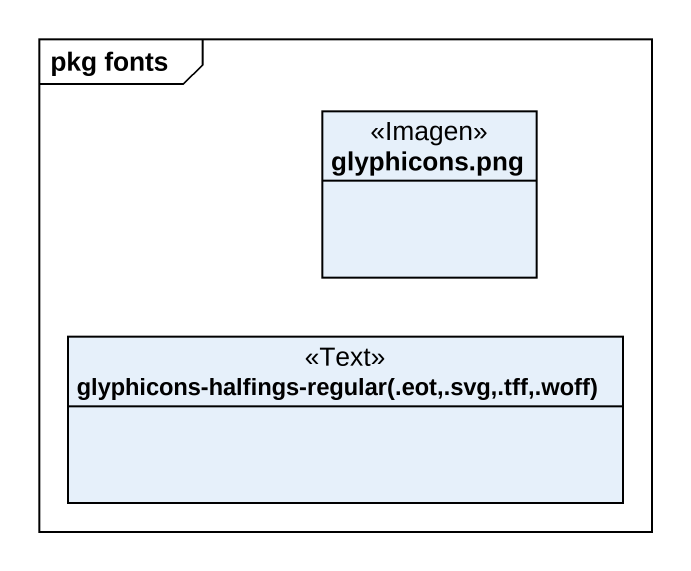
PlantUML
@startuml
mainframe pkg fonts
hide circle
hide empty members
class "glyphicons.png" as glyphicons_png <<Imagen>>
class "glyphicons-halfings-regular(.eot,.svg,.tff,.woff)" as glyphicons_halfings_regular <<Text>>
@enduml
